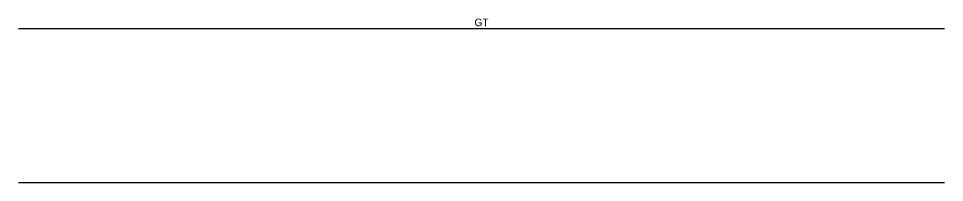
# Model space of a CAD drawing. Extents: x 6 to 18, y -1 to 1.1.
import ezdxf
from ezdxf.enums import TextEntityAlignment as Align

# ---------------------------------------------------------------- set-up
doc = ezdxf.new("R2010")
doc.units = 0
doc.header["$LTSCALE"] = 18
doc.header["$MEASUREMENT"] = 0

msp = doc.modelspace()

# ---------------------------------------------------------------- linework, layer by layer
for p, q in [((6, 1), (18, 1)), ((6, -1), (18, -1))]:
    msp.add_line(p, q)

# ---------------------------------------------------------------- texts
msp.add_attdef('GT', text='GT', height=0.0984).set_placement((12, 1), align=Align.BOTTOM_CENTER)

doc.saveas('drawing.dxf')
